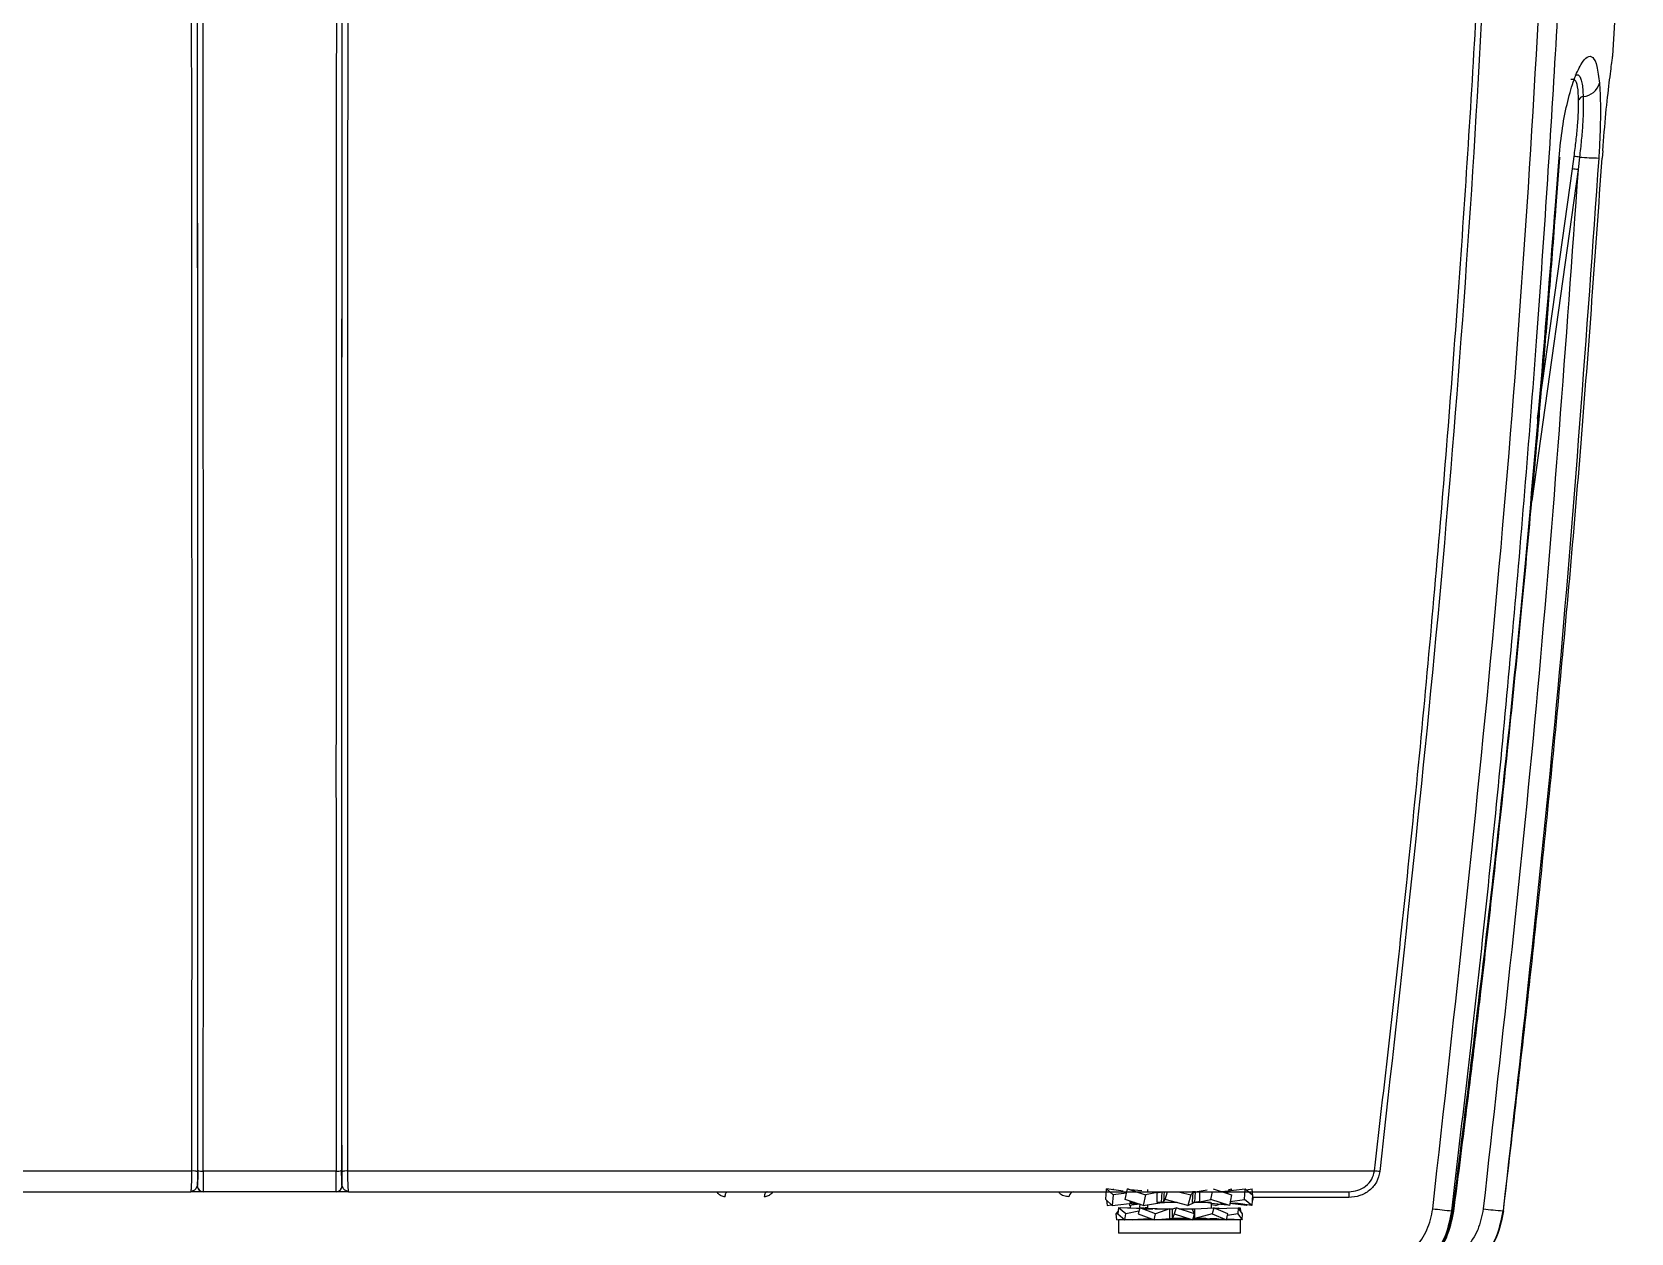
# Model space of a CAD drawing. Extents: x 17.3 to 113.1, y 4.8 to 84.5.
# Drawn here: x 53.353 to 57.453, y 8.167 to 11.248 of the extents above; entities that cross this region are included whole.
import ezdxf

# ---------------------------------------------------------------- set-up
doc = ezdxf.new("R2010")
doc.units = 0
doc.header["$MEASUREMENT"] = 0
doc.layers.add('OBJECT', color=7, linetype='CONTINUOUS')

msp = doc.modelspace()

# ---------------------------------------------------------------- linework, layer by layer
at = {"layer": 'OBJECT'}
for p, q in [((57.2596, 10.8032), (57.2688, 10.926)), ((57.2614, 10.8028), (57.2706, 10.9255)), ((57.3028, 10.8969), (57.3073, 10.9289)), ((57.3212, 10.9271), (57.3173, 10.8951)), ((57.3806, 10.9435), (57.3793, 10.9248)), ((57.3173, 10.8951), (57.199, 10.0459)), ((57.2136, 10.2566), (57.3028, 10.8969)), ((51.1339, 8.3266), (53.7635, 8.3266)), ((53.7926, 8.3266), (54.1332, 8.3266)), ((54.1623, 8.3266), (56.7954, 8.3266)), ((53.7772, 8.2885), (53.7773, 8.2885)), ((54.1485, 8.2885), (54.1486, 8.2885)), ((53.7639, 8.2751), (53.7607, 8.2735)), ((53.7607, 8.2735), (53.7613, 8.2749)), ((53.7923, 8.2735), (53.7922, 8.2735)), ((54.1335, 8.2735), (53.7923, 8.2735)), ((54.1336, 8.2735), (54.1335, 8.2735)), ((54.1651, 8.2735), (54.1619, 8.2751)), ((54.1645, 8.2749), (54.1651, 8.2735)), ((56.1064, 8.2538), (56.1085, 8.2808)), ((56.1233, 8.2382), (56.1064, 8.2538)), ((56.1085, 8.2808), (56.1254, 8.2653)), ((56.1513, 8.2749), (56.1085, 8.2808)), ((56.1086, 8.2517), (56.1098, 8.2382)), ((56.1254, 8.2653), (56.1233, 8.2382)), ((56.1233, 8.2382), (56.1818, 8.2452)), ((56.1264, 8.2808), (56.1238, 8.2787)), ((56.1597, 8.27), (56.1254, 8.2653)), ((56.1562, 8.2538), (56.162, 8.2808)), ((56.2024, 8.2382), (56.1562, 8.2538)), ((56.162, 8.2808), (56.2082, 8.2653)), ((56.1692, 8.2787), (56.162, 8.2808)), ((56.1661, 8.2433), (56.1672, 8.2382)), ((56.1672, 8.2382), (56.1851, 8.2441)), ((56.1692, 8.2455), (56.1691, 8.2494)), ((56.1994, 8.2755), (56.1692, 8.2787)), ((56.1728, 8.2401), (56.194, 8.2424)), ((56.194, 8.2424), (56.193, 8.2342)), ((56.2082, 8.2653), (56.2024, 8.2382)), ((56.2024, 8.2382), (56.2503, 8.2455)), ((56.2385, 8.2712), (56.2082, 8.2653)), ((56.2133, 8.2795), (56.2133, 8.2741)), ((56.2506, 8.2728), (56.2488, 8.2462)), ((56.2546, 8.2478), (56.2591, 8.2538)), ((56.2568, 8.2462), (56.2567, 8.2455)), ((56.2899, 8.2455), (56.2567, 8.2455)), ((56.2591, 8.2538), (56.2644, 8.2735)), ((56.3171, 8.2382), (56.2591, 8.2538)), ((56.2965, 8.2727), (56.3243, 8.2653)), ((56.3243, 8.2653), (56.3171, 8.2382)), ((56.3171, 8.2382), (56.3328, 8.2455)), ((56.3305, 8.2712), (56.3243, 8.2653)), ((56.3349, 8.2462), (56.3367, 8.2728)), ((56.3354, 8.2735), (56.3668, 8.2784)), ((56.3417, 8.2462), (56.3417, 8.2455)), ((56.3754, 8.2455), (56.3417, 8.2455)), ((56.3467, 8.2478), (56.3758, 8.2538)), ((56.3682, 8.2455), (56.3775, 8.2445)), ((56.3758, 8.2538), (56.3802, 8.2735)), ((56.4234, 8.2382), (56.3758, 8.2538)), ((56.3773, 8.2317), (56.3773, 8.2455)), ((56.3775, 8.2445), (56.4178, 8.2401)), ((56.3818, 8.2808), (56.4293, 8.2653)), ((56.3881, 8.2382), (56.4055, 8.2441)), ((56.4037, 8.2736), (56.4642, 8.2808)), ((56.407, 8.2726), (56.407, 8.2728)), ((56.4214, 8.2787), (56.4286, 8.2808)), ((56.4293, 8.2653), (56.4234, 8.2382)), ((56.4673, 8.2382), (56.4245, 8.2433)), ((56.4249, 8.245), (56.4404, 8.2439)), ((56.4257, 8.2487), (56.4618, 8.2538)), ((56.4295, 8.2767), (56.4286, 8.2808)), ((56.4808, 8.2382), (56.4404, 8.2439)), ((56.4618, 8.2538), (56.4642, 8.2808)), ((56.4808, 8.2382), (56.4618, 8.2538)), ((56.4642, 8.2808), (56.4831, 8.2653)), ((56.4667, 8.2787), (56.4821, 8.2808)), ((56.4831, 8.2653), (56.4808, 8.2382)), ((56.4819, 8.2517), (56.4842, 8.2538)), ((56.4842, 8.2538), (56.4821, 8.2808)), ((56.4821, 8.2535), (56.4842, 8.2538)), ((56.7298, 8.2587), (56.4838, 8.2587)), ((56.1098, 8.2382), (56.1215, 8.2399)), ((56.1336, 8.2163), (56.1383, 8.223)), ((56.1375, 8.2171), (56.1336, 8.2163)), ((56.1347, 8.2015), (56.1336, 8.2163)), ((56.1347, 8.2015), (56.1547, 8.2024)), ((56.1394, 8.2319), (56.1375, 8.2171)), ((56.1375, 8.2171), (56.1558, 8.2015)), ((56.1388, 8.2015), (56.1388, 8.1675)), ((56.4518, 8.2015), (56.1388, 8.2015)), ((56.1577, 8.2163), (56.1394, 8.2319)), ((56.1854, 8.2302), (56.1394, 8.2319)), ((56.1444, 8.2318), (56.1445, 8.2319)), ((56.1934, 8.2303), (56.1445, 8.2319)), ((56.1558, 8.2015), (56.1577, 8.2163)), ((56.1558, 8.2015), (56.2218, 8.2046)), ((56.1914, 8.2233), (56.1577, 8.2163)), ((56.1701, 8.2311), (56.1712, 8.2395)), ((56.1749, 8.2015), (56.1747, 8.2024)), ((56.1749, 8.2015), (56.2101, 8.204)), ((56.1933, 8.23), (56.1854, 8.2302)), ((56.1938, 8.2319), (56.1897, 8.2171)), ((56.1897, 8.2171), (56.2302, 8.2015)), ((56.2344, 8.2163), (56.1938, 8.2319)), ((56.2156, 8.2304), (56.1938, 8.2319)), ((56.2015, 8.2296), (56.2023, 8.2296)), ((56.2033, 8.2036), (56.2133, 8.2039)), ((56.2036, 8.2296), (56.2269, 8.2296)), ((56.2054, 8.2311), (56.2072, 8.2319)), ((56.2133, 8.2317), (56.2072, 8.2319)), ((56.2133, 8.2399), (56.2133, 8.2306)), ((56.2133, 8.2042), (56.2133, 8.2015)), ((56.2379, 8.2297), (56.2156, 8.2304)), ((56.2215, 8.2048), (56.2215, 8.2046)), ((56.2302, 8.2015), (56.2344, 8.2163)), ((56.2302, 8.2015), (56.2698, 8.2046)), ((56.2325, 8.2296), (56.2777, 8.2296)), ((56.2696, 8.2295), (56.2344, 8.2163)), ((56.2696, 8.2046), (56.3176, 8.2046)), ((56.2776, 8.2296), (56.287, 8.2319)), ((56.2821, 8.2171), (56.2777, 8.2047)), ((56.287, 8.2319), (56.2821, 8.2171)), ((56.2821, 8.2171), (56.3295, 8.2015)), ((56.3343, 8.2163), (56.287, 8.2319)), ((56.2941, 8.2296), (56.3352, 8.2296)), ((56.3177, 8.2046), (56.3224, 8.2038)), ((56.3275, 8.2295), (56.3343, 8.2163)), ((56.3295, 8.2015), (56.3343, 8.2163)), ((56.3305, 8.2046), (56.3669, 8.2046)), ((56.3349, 8.2296), (56.3833, 8.2319)), ((56.3796, 8.2171), (56.3352, 8.2047)), ((56.3632, 8.2045), (56.3873, 8.2036)), ((56.3731, 8.2046), (56.3888, 8.2046)), ((56.3881, 8.2382), (56.3773, 8.2399)), ((56.3773, 8.2015), (56.3773, 8.2046)), ((56.3833, 8.2319), (56.3796, 8.2171)), ((56.3796, 8.2171), (56.4157, 8.2015)), ((56.4194, 8.2163), (56.3833, 8.2319)), ((56.3852, 8.2311), (56.3967, 8.2319)), ((56.3863, 8.2046), (56.3909, 8.2045)), ((56.4157, 8.2015), (56.3873, 8.2036)), ((56.3879, 8.23), (56.446, 8.2319)), ((56.3967, 8.2319), (56.3972, 8.2303)), ((56.4157, 8.2015), (56.4194, 8.2163)), ((56.4348, 8.2015), (56.4159, 8.2024)), ((56.4559, 8.2015), (56.4161, 8.2033)), ((56.4234, 8.2382), (56.4178, 8.2401)), ((56.4449, 8.2171), (56.4183, 8.2122)), ((56.4358, 8.2024), (56.4348, 8.2015)), ((56.446, 8.2319), (56.4449, 8.2171)), ((56.4449, 8.2171), (56.4559, 8.2015)), ((56.457, 8.2163), (56.446, 8.2319)), ((56.4462, 8.2318), (56.4512, 8.2319)), ((56.4512, 8.2319), (56.4523, 8.223)), ((56.4518, 8.1675), (56.4518, 8.2015)), ((56.4559, 8.2015), (56.457, 8.2163)), ((56.4673, 8.2382), (56.4691, 8.2399)), ((56.9937, 8.2243), (56.9968, 8.2243)), ((57.126, 8.2243), (57.1253, 8.2243)), ((56.4518, 8.1675), (56.1388, 8.1675))]:
    msp.add_line(p, q, dxfattribs=at)
at = {"layer": 'OBJECT', "flags": 128}
for points in [[(57.2688, 10.926), (57.2704, 10.9257), (57.2706, 10.9255)], [(57.3791, 10.9246), (57.3792, 10.9246), (57.3793, 10.9248)], [(57.3806, 10.9435), (57.3805, 10.9427), (57.3804, 10.9426)], [(57.2596, 10.8032), (57.2613, 10.8029), (57.2613, 10.8028)], [(55.1304, 8.2604), (55.1307, 8.263), (55.1312, 8.2655), (55.1319, 8.2678), (55.1328, 8.2698), (55.1338, 8.2714), (55.135, 8.2725), (55.1363, 8.2733), (55.1376, 8.2735)], [(55.2387, 8.2735), (55.2373, 8.2733), (55.2359, 8.2725), (55.2347, 8.2714), (55.2335, 8.2698), (55.2326, 8.2678), (55.2318, 8.2655), (55.2312, 8.263), (55.2309, 8.2604)], [(56.2696, 8.2295), (56.2696, 8.2233), (56.2696, 8.217), (56.2696, 8.2046)], [(56.2777, 8.2047), (56.2777, 8.2109), (56.2777, 8.2172), (56.2777, 8.2296)], [(56.3352, 8.2047), (56.3352, 8.2109), (56.3352, 8.2172), (56.3352, 8.2296)], [(56.9968, 8.2243), (56.999, 8.2238), (56.999, 8.2237)], [(57.126, 8.2243), (57.126, 8.2242), (57.1258, 8.2242)]]:
    msp.add_lwpolyline(points, dxfattribs=at)
at = {"layer": 'OBJECT'}
for centre, radius, start, end in [((6.8369, 14.2135), 50.66, 356.57471, 357.62076), ((57.3257, 11.1306), 0.0486, 275.9552, 343.2355), ((57.3318, 11.0686), 0.0137, 94.3558, 158.4822), ((57.2665, 10.5549), 0.3762, 81.632, 83.7724), ((57.3915, 11.873), 0.9485, 265.7521, 268.7342), ((57.27, 10.5772), 0.3214, 81.5371, 84.138), ((53.7666, 8.2939), 0.0328, 70.6204, 95.4957), ((53.7894, 8.3596), 0.0333, 250.746, 275.5288), ((54.1364, 8.3596), 0.0333, 264.4712, 289.254), ((54.1592, 8.2939), 0.0328, 84.5043, 109.3796), ((56.7401, 7.7652), 0.564, 82.9657, 84.3734), ((53.7922, 8.2885), 0.015, 180.1366, 269.9883), ((53.7923, 8.2885), 0.015, 180.1364, 269.9884), ((54.1335, 8.2885), 0.015, 270.0116, 359.8636), ((54.1336, 8.2885), 0.015, 270.0117, 359.8634), ((56.0257, 8.2599), 0.0136, 94.6017, 178.2927), ((56.9407, 8.2624), 0.2109, 176.9762, 180.9937), ((57.1773, 10.0876), 1.8723, 262.871, 264.3733), ((57.2076, 9.2648), 1.0437, 262.6654, 265.4775)]:
    msp.add_arc(centre, radius, start, end, dxfattribs=at)
for points, knots in [([(53.7635, 8.3266), (53.7636, 8.5591), (53.7638, 9.032), (53.7638, 9.7546), (53.7634, 10.5015), (53.7628, 11.2509), (53.7619, 11.9961), (53.7608, 12.7127), (53.7599, 13.1863), (53.7594, 13.415)], [0, 0, 0, 0, 0.137615, 0.279872, 0.42677, 0.578311, 0.72145, 0.865533, 1, 1, 1, 1]), ([(53.7734, 13.4102), (53.7739, 13.1861), (53.7755, 12.4702), (53.777, 11.2635), (53.778, 9.7915), (53.7777, 8.8137), (53.7775, 8.3248)], [0, 0, 0, 0, 0.131845, 0.421274, 0.710667, 1, 1, 1, 1]), ([(53.7784, 8.3283), (53.7786, 8.7633), (53.7789, 9.6333), (53.7782, 10.9426), (53.7768, 12.2016), (53.7751, 13.0245), (53.7744, 13.4098)], [0, 0, 0, 0, 0.257671, 0.51538, 0.773064, 1, 1, 1, 1]), ([(54.1514, 13.4113), (54.1507, 13.0255), (54.149, 12.2021), (54.1476, 10.9426), (54.1469, 9.6333), (54.1472, 8.7633), (54.1474, 8.3283)], [0, 0, 0, 0, 0.227164, 0.484774, 0.742404, 1, 1, 1, 1]), ([(54.1483, 8.3248), (54.1481, 8.8138), (54.1478, 9.7917), (54.1488, 11.2638), (54.1503, 12.4709), (54.1519, 13.1872), (54.1524, 13.4117)], [0, 0, 0, 0, 0.289276, 0.578616, 0.867921, 1, 1, 1, 1]), ([(54.1664, 13.4171), (54.1664, 13.3989), (54.1657, 13.0992), (54.1647, 12.5202), (54.1634, 11.6728), (54.1626, 10.819), (54.1621, 9.9674), (54.162, 9.1358), (54.1622, 8.5929), (54.1623, 8.3266)], [0, 0, 0, 0, 0.010682, 0.176176, 0.340439, 0.509206, 0.67886, 0.842458, 1, 1, 1, 1]), ([(56.7954, 8.3266), (56.8235, 8.5705), (56.8807, 9.0673), (56.9528, 9.8275), (57.0139, 10.5942), (57.062, 11.3619), (57.0985, 12.1246), (57.1126, 12.6366), (57.1197, 12.8943)], [0, 0, 0, 0, 0.160827, 0.327495, 0.500007, 0.664527, 0.83119, 1, 1, 1, 1]), ([(57.1336, 12.8941), (57.1171, 12.3852), (57.0841, 11.367), (56.9761, 9.8429), (56.8648, 8.8307), (56.8092, 8.325)], [0, 0, 0, 0, 0.3333562, 0.6669607, 1, 1, 1, 1]), ([(56.945, 8.2298), (57.0023, 8.7461), (57.117, 9.7794), (57.2285, 11.3353), (57.2626, 12.3747), (57.2796, 12.8942)], [0, 0, 0, 0, 0.333112, 0.666662, 1, 1, 1, 1]), ([(56.9937, 8.2243), (57.0217, 8.4635), (57.0784, 8.9502), (57.1505, 9.694), (57.2122, 10.4439), (57.2616, 11.1946), (57.3, 11.941), (57.3159, 12.4422), (57.3239, 12.6943)], [0, 0, 0, 0, 0.1611428, 0.3277987, 0.4999716, 0.6645325, 0.8312073, 1, 1, 1, 1]), ([(53.7926, 8.3266), (53.7927, 8.5644), (53.7929, 9.0483), (53.7929, 9.7879), (53.7926, 10.5429), (53.792, 11.299), (53.7913, 11.9181), (53.7907, 12.2838), (53.7905, 12.4018)], [0, 0, 0, 0, 0.175659, 0.357361, 0.545105, 0.731477, 0.913331, 1, 1, 1, 1]), ([(54.1353, 12.3824), (54.135, 12.1881), (54.1342, 11.7061), (54.1335, 10.9226), (54.133, 10.0432), (54.1328, 9.1728), (54.1331, 8.6049), (54.1332, 8.3266)], [0, 0, 0, 0, 0.14335, 0.355591, 0.578663, 0.793465, 1, 1, 1, 1]), ([(57.2688, 10.926), (57.2714, 10.9518), (57.2765, 11.0033), (57.2906, 11.0722), (57.3072, 11.1282), (57.3248, 11.1674), (57.3416, 11.1873), (57.3557, 11.1857), (57.3666, 11.1636), (57.3704, 11.1322), (57.3722, 11.1166)], [0, 0, 0, 0, 0.125399, 0.250033, 0.374938, 0.500007, 0.625107, 0.75017, 0.875155, 1, 1, 1, 1]), ([(57.3806, 10.9435), (57.3833, 10.9763), (57.3886, 11.0419), (57.3977, 11.1214), (57.4049, 11.1762), (57.4059, 11.1832), (57.4064, 11.1867)], [0, 0, 0, 0, 0.250566, 0.500351, 0.750175, 1, 1, 1, 1]), ([(57.4054, 11.1792), (57.4054, 11.1793), (57.4061, 11.1818), (57.4062, 11.1843), (57.4064, 11.1867)], [0, 0, 0, 0, 0.057009, 1, 1, 1, 1]), ([(57.319, 11.0736), (57.3184, 11.0858), (57.3173, 11.1101), (57.3102, 11.1283), (57.3027, 11.1266), (57.2989, 11.1258)], [0, 0, 0, 0, 0.3333742, 0.6666616, 1, 1, 1, 1]), ([(57.3099, 11.1376), (57.3133, 11.1383), (57.3207, 11.1397), (57.3281, 11.121), (57.3299, 11.0952), (57.3307, 11.0822)], [0, 0, 0, 0, 0.296047, 0.647644, 1, 1, 1, 1]), ([(57.3722, 11.1166), (57.3731, 11.1036), (57.3748, 11.0778), (57.3749, 11.0302), (57.3736, 10.9788), (57.3715, 10.9428), (57.3705, 10.9248)], [0, 0, 0, 0, 0.251427, 0.50031, 0.75055, 1, 1, 1, 1]), ([(57.3073, 10.9289), (57.3091, 10.9424), (57.3126, 10.9693), (57.3164, 11.008), (57.3189, 11.0439), (57.319, 11.0637), (57.319, 11.0736)], [0, 0, 0, 0, 0.249686, 0.500038, 0.748854, 1, 1, 1, 1]), ([(57.3307, 11.0822), (57.3309, 11.0717), (57.3312, 11.0506), (57.3293, 11.012), (57.3261, 10.9706), (57.3228, 10.9416), (57.3212, 10.9271)], [0, 0, 0, 0, 0.2510338, 0.4998421, 0.7502371, 1, 1, 1, 1]), ([(57.3705, 10.9248), (57.3385, 10.4708), (57.2749, 9.569), (57.1749, 8.6705), (57.1253, 8.2243)], [0, 0, 0, 0, 0.50338, 1, 1, 1, 1]), ([(57.126, 8.2243), (57.1503, 8.4305), (57.2002, 8.8551), (57.2665, 9.5116), (57.3284, 10.2054), (57.3621, 10.6809), (57.3793, 10.9248)], [0, 0, 0, 0, 0.22962, 0.472827, 0.72962, 1, 1, 1, 1]), ([(57.3173, 10.8951), (57.2857, 10.4501), (57.2225, 9.56), (57.1237, 8.6731), (57.0743, 8.2296)], [0, 0, 0, 0, 0.499931, 1, 1, 1, 1]), ([(56.9968, 8.2243), (57.0304, 8.4945), (57.0995, 9.0505), (57.1879, 9.9102), (57.2353, 10.5003), (57.2596, 10.8032)], [0, 0, 0, 0, 0.315, 0.648332, 1, 1, 1, 1]), ([(56.999, 8.2237), (57.0091, 8.3023), (57.0271, 8.4434), (57.05, 8.6308), (57.0673, 8.7768), (57.0814, 8.8982), (57.1074, 9.1265), (57.1384, 9.4155), (57.1723, 9.757), (57.1927, 9.9747), (57.207, 10.1347), (57.2175, 10.2555), (57.2305, 10.4087), (57.2456, 10.5948), (57.2558, 10.7298), (57.2613, 10.8028)], [0, 0, 0, 0, 0.091692, 0.164516, 0.21848, 0.261782, 0.305976, 0.484374, 0.598107, 0.703048, 0.737316, 0.783986, 0.843321, 0.915325, 1, 1, 1, 1]), ([(53.7613, 8.2749), (53.7615, 8.276), (53.762, 8.2787), (53.7627, 8.2885), (53.7633, 8.3053), (53.7634, 8.3196), (53.7635, 8.3266)], [0, 0, 0, 0, 0.1567066, 0.4132599, 0.7142997, 1, 1, 1, 1]), ([(53.7775, 8.3248), (53.7775, 8.3183), (53.7775, 8.3052), (53.7773, 8.2941), (53.7772, 8.2885)], [0, 0, 0, 0, 0.498255, 1, 1, 1, 1]), ([(53.7784, 8.3283), (53.7784, 8.3229), (53.7784, 8.3122), (53.7781, 8.2992), (53.7778, 8.2902), (53.7775, 8.2891), (53.7773, 8.2885)], [0, 0, 0, 0, 0.2504251, 0.5000441, 0.749984, 1, 1, 1, 1]), ([(53.7926, 8.3266), (53.7926, 8.3196), (53.7926, 8.3053), (53.7925, 8.2885), (53.7925, 8.279), (53.7924, 8.2743), (53.7924, 8.2738), (53.7923, 8.2735)], [0, 0, 0, 0, 0.242989, 0.499425, 0.715907, 0.849596, 1, 1, 1, 1]), ([(54.1335, 8.2735), (54.1334, 8.2738), (54.1334, 8.2743), (54.1333, 8.279), (54.1333, 8.2886), (54.1332, 8.3053), (54.1332, 8.3196), (54.1332, 8.3266)], [0, 0, 0, 0, 0.150459, 0.284203, 0.500792, 0.757103, 1, 1, 1, 1]), ([(54.1485, 8.2885), (54.1483, 8.2891), (54.148, 8.2902), (54.1477, 8.2992), (54.1474, 8.3122), (54.1474, 8.3229), (54.1474, 8.3283)], [0, 0, 0, 0, 0.2505042, 0.50008, 0.7500058, 1, 1, 1, 1]), ([(54.1486, 8.2885), (54.1485, 8.294), (54.1483, 8.3052), (54.1483, 8.3183), (54.1483, 8.3248)], [0, 0, 0, 0, 0.498583, 1, 1, 1, 1]), ([(54.1623, 8.3266), (54.1624, 8.3196), (54.1625, 8.3053), (54.1631, 8.2885), (54.1638, 8.2787), (54.1643, 8.276), (54.1645, 8.2749)], [0, 0, 0, 0, 0.285732, 0.58684, 0.843317, 1, 1, 1, 1]), ([(56.8092, 8.325), (56.807, 8.3158), (56.8025, 8.2973), (56.7831, 8.2757), (56.7581, 8.2614), (56.7393, 8.2596), (56.7298, 8.2587)], [0, 0, 0, 0, 0.249711, 0.499494, 0.749374, 1, 1, 1, 1]), ([(56.7301, 8.2735), (56.7378, 8.2742), (56.7531, 8.2756), (56.7738, 8.2869), (56.79, 8.3043), (56.7937, 8.3193), (56.7954, 8.3266)], [0, 0, 0, 0, 0.2507602, 0.5007351, 0.7604517, 1, 1, 1, 1]), ([(53.7772, 8.2885), (53.7757, 8.2849), (53.7727, 8.2781), (53.7667, 8.2761), (53.7639, 8.2751)], [0, 0, 0, 0, 0.533518, 1, 1, 1, 1]), ([(54.1619, 8.2751), (54.1591, 8.2761), (54.1531, 8.2781), (54.1502, 8.2849), (54.1486, 8.2885)], [0, 0, 0, 0, 0.466878, 1, 1, 1, 1]), ([(51.2012, 8.2735), (51.235, 8.2735), (51.3032, 8.2735), (51.4356, 8.2735), (51.5913, 8.2735), (51.7715, 8.2735), (51.9743, 8.2735), (52.1968, 8.2735), (52.4362, 8.2735), (52.6893, 8.2735), (52.9516, 8.2735), (53.2195, 8.2735), (53.4893, 8.2735), (53.6707, 8.2735), (53.7607, 8.2735)], [0, 0, 0, 0, 0.080321, 0.16194, 0.244772, 0.329378, 0.414487, 0.5, 0.585518, 0.670628, 0.755228, 0.838065, 0.919682, 1, 1, 1, 1]), ([(53.7922, 8.2735), (53.7915, 8.2735), (53.7901, 8.2735), (53.7795, 8.2735), (53.7681, 8.2735), (53.7607, 8.2735)], [0, 0, 0, 0, 0.23323, 0.49919, 1, 1, 1, 1]), ([(54.1651, 8.2735), (54.1577, 8.2735), (54.1464, 8.2735), (54.1357, 8.2735), (54.1343, 8.2735), (54.1336, 8.2735)], [0, 0, 0, 0, 0.5008141, 0.7666529, 1, 1, 1, 1]), ([(54.1651, 8.2735), (54.2555, 8.2735), (54.4377, 8.2735), (54.7087, 8.2735), (54.9777, 8.2735), (55.2412, 8.2735), (55.4952, 8.2735), (55.7354, 8.2735), (55.9585, 8.2735), (56.1616, 8.2735), (56.3418, 8.2735), (56.4971, 8.2735), (56.629, 8.2735), (56.6966, 8.2735), (56.7301, 8.2735)], [0, 0, 0, 0, 0.080292, 0.161895, 0.244722, 0.329339, 0.414466, 0.5, 0.585539, 0.670666, 0.755278, 0.83811, 0.919711, 1, 1, 1, 1]), ([(55.1304, 8.2604), (55.1271, 8.2608), (55.1204, 8.2617), (55.1132, 8.2671), (55.1109, 8.2719), (55.1101, 8.2735)], [0, 0, 0, 0, 0.402364, 0.80444, 1, 1, 1, 1]), ([(55.2522, 8.2735), (55.2513, 8.2719), (55.2485, 8.2671), (55.2408, 8.2618), (55.2342, 8.2608), (55.2309, 8.2604)], [0, 0, 0, 0, 0.195052, 0.596532, 1, 1, 1, 1]), ([(56.012, 8.2604), (56.0077, 8.2609), (55.9994, 8.2618), (55.9899, 8.2663), (55.9863, 8.2722), (55.9855, 8.2735)], [0, 0, 0, 0, 0.463253, 0.878216, 1, 1, 1, 1]), ([(56.1806, 8.2455), (56.1789, 8.2455), (56.1753, 8.2455), (56.1713, 8.2455), (56.1692, 8.2455)], [0, 0, 0, 0, 0.481855, 1, 1, 1, 1]), ([(56.2382, 8.2455), (56.2382, 8.2459), (56.2382, 8.2488), (56.2383, 8.2543), (56.2384, 8.2621), (56.2384, 8.2676), (56.2385, 8.2707), (56.2385, 8.2712), (56.2385, 8.2712)], [0, 0, 0, 0, 0.041822, 0.342511, 0.643232, 0.943977, 0.999906, 1, 1, 1, 1]), ([(56.2567, 8.2455), (56.2545, 8.2455), (56.25, 8.2455), (56.2434, 8.2455), (56.2399, 8.2455), (56.2382, 8.2455)], [0, 0, 0, 0, 0.343433, 0.686882, 1, 1, 1, 1]), ([(56.2385, 8.2712), (56.2401, 8.2715), (56.2436, 8.2721), (56.2481, 8.2726), (56.2506, 8.2728)], [0, 0, 0, 0, 0.455707, 1, 1, 1, 1]), ([(56.244, 8.2729), (56.245, 8.2729), (56.2475, 8.2729), (56.2495, 8.2728), (56.2506, 8.2728)], [0, 0, 0, 0, 0.436076, 1, 1, 1, 1]), ([(56.2546, 8.2478), (56.2542, 8.2475), (56.2533, 8.2469), (56.2503, 8.2465), (56.2488, 8.2462)], [0, 0, 0, 0, 0.501807, 1, 1, 1, 1]), ([(56.2488, 8.2462), (56.2511, 8.2462), (56.2538, 8.2461), (56.2563, 8.2462), (56.2568, 8.2462)], [0, 0, 0, 0, 0.836421, 1, 1, 1, 1]), ([(56.2562, 8.2735), (56.2561, 8.2713), (56.2558, 8.2665), (56.2553, 8.2592), (56.255, 8.2529), (56.2547, 8.2491), (56.2546, 8.2478), (56.2546, 8.2478)], [0, 0, 0, 0, 0.259793, 0.560516, 0.850791, 0.999909, 1, 1, 1, 1]), ([(56.2893, 8.2457), (56.2841, 8.2459), (56.2731, 8.2462), (56.2624, 8.2462), (56.2568, 8.2462)], [0, 0, 0, 0, 0.469631, 1, 1, 1, 1]), ([(56.2935, 8.2734), (56.2995, 8.2732), (56.3114, 8.2728), (56.323, 8.2728), (56.3287, 8.2729)], [0, 0, 0, 0, 0.507762, 1, 1, 1, 1]), ([(56.3367, 8.2728), (56.3345, 8.2729), (56.3318, 8.2729), (56.3292, 8.2729), (56.3287, 8.2729)], [0, 0, 0, 0, 0.836432, 1, 1, 1, 1]), ([(56.3289, 8.2455), (56.3291, 8.2477), (56.3293, 8.2525), (56.3297, 8.2599), (56.3301, 8.2661), (56.3304, 8.27), (56.3305, 8.2712), (56.3305, 8.2712)], [0, 0, 0, 0, 0.259803, 0.560514, 0.8508, 0.999906, 1, 1, 1, 1]), ([(56.3417, 8.2455), (56.3396, 8.2455), (56.3355, 8.2455), (56.331, 8.2455), (56.3296, 8.2455), (56.3289, 8.2455)], [0, 0, 0, 0, 0.3434334, 0.6868642, 1, 1, 1, 1]), ([(56.3305, 8.2712), (56.331, 8.2715), (56.332, 8.2721), (56.3351, 8.2726), (56.3367, 8.2728)], [0, 0, 0, 0, 0.501823, 1, 1, 1, 1]), ([(56.3467, 8.2478), (56.3452, 8.2476), (56.3419, 8.247), (56.3373, 8.2465), (56.3349, 8.2462)], [0, 0, 0, 0, 0.455715, 1, 1, 1, 1]), ([(56.3417, 8.2462), (56.3406, 8.2462), (56.3381, 8.2461), (56.3361, 8.2462), (56.3349, 8.2462)], [0, 0, 0, 0, 0.43606, 1, 1, 1, 1]), ([(56.3754, 8.2455), (56.3696, 8.2458), (56.359, 8.2462), (56.3471, 8.2462), (56.3417, 8.2462)], [0, 0, 0, 0, 0.540791, 1, 1, 1, 1]), ([(56.3472, 8.2735), (56.3472, 8.2732), (56.3471, 8.2702), (56.3471, 8.2647), (56.3469, 8.257), (56.3468, 8.2514), (56.3467, 8.2483), (56.3467, 8.2478), (56.3467, 8.2478)], [0, 0, 0, 0, 0.041823, 0.342499, 0.643221, 0.943978, 0.999906, 1, 1, 1, 1]), ([(56.4184, 8.2735), (56.4184, 8.2732), (56.4184, 8.2716), (56.4185, 8.27), (56.4185, 8.2688)], [0, 0, 0, 0, 0.228001, 1, 1, 1, 1]), ([(56.2379, 8.2295), (56.2393, 8.2295), (56.244, 8.2294), (56.2545, 8.2291), (56.264, 8.2294), (56.2696, 8.2295)], [0, 0, 0, 0, 0.1580608, 0.5067585, 1, 1, 1, 1]), ([(56.3176, 8.2046), (56.3135, 8.2047), (56.3049, 8.2048), (56.2914, 8.2051), (56.2823, 8.2048), (56.2777, 8.2047)], [0, 0, 0, 0, 0.311413, 0.651803, 1, 1, 1, 1]), ([(56.2944, 8.2295), (56.2956, 8.2294), (56.3009, 8.2294), (56.3122, 8.2291), (56.3219, 8.2294), (56.3275, 8.2295)], [0, 0, 0, 0, 0.103978, 0.475068, 1, 1, 1, 1]), ([(56.3632, 8.2047), (56.3615, 8.2047), (56.3568, 8.2048), (56.3475, 8.2051), (56.3393, 8.2048), (56.3352, 8.2047)], [0, 0, 0, 0, 0.207411, 0.599209, 1, 1, 1, 1]), ([(56.9004, 8.1288), (56.9115, 8.144), (56.9338, 8.1743), (56.9412, 8.2113), (56.945, 8.2298)], [0, 0, 0, 0, 0.4986893, 1, 1, 1, 1]), ([(56.9384, 8.0965), (56.9524, 8.1161), (56.9801, 8.1547), (56.9892, 8.2013), (56.9937, 8.2243)], [0, 0, 0, 0, 0.5068029, 1, 1, 1, 1]), ([(56.9409, 8.0965), (56.955, 8.1162), (56.9828, 8.1548), (56.9921, 8.2014), (56.9968, 8.2243)], [0, 0, 0, 0, 0.509049, 1, 1, 1, 1]), ([(56.9419, 8.0957), (56.9561, 8.1149), (56.9844, 8.1535), (56.9941, 8.2003), (56.999, 8.2237)], [0, 0, 0, 0, 0.500101, 1, 1, 1, 1]), ([(57.0743, 8.2296), (57.0708, 8.2112), (57.0637, 8.1745), (57.0423, 8.1439), (57.0316, 8.1287)], [0, 0, 0, 0, 0.50155, 1, 1, 1, 1]), ([(57.0712, 8.0965), (57.0849, 8.1161), (57.1119, 8.1548), (57.1208, 8.2013), (57.1253, 8.2243)], [0, 0, 0, 0, 0.503406, 1, 1, 1, 1]), ([(57.126, 8.2243), (57.1217, 8.2016), (57.1127, 8.1552), (57.0857, 8.1164), (57.0718, 8.0965)], [0, 0, 0, 0, 0.488529, 1, 1, 1, 1])]:
    msp.add_open_spline(points, degree=3, knots=knots, dxfattribs=at)

doc.saveas('drawing.dxf')
